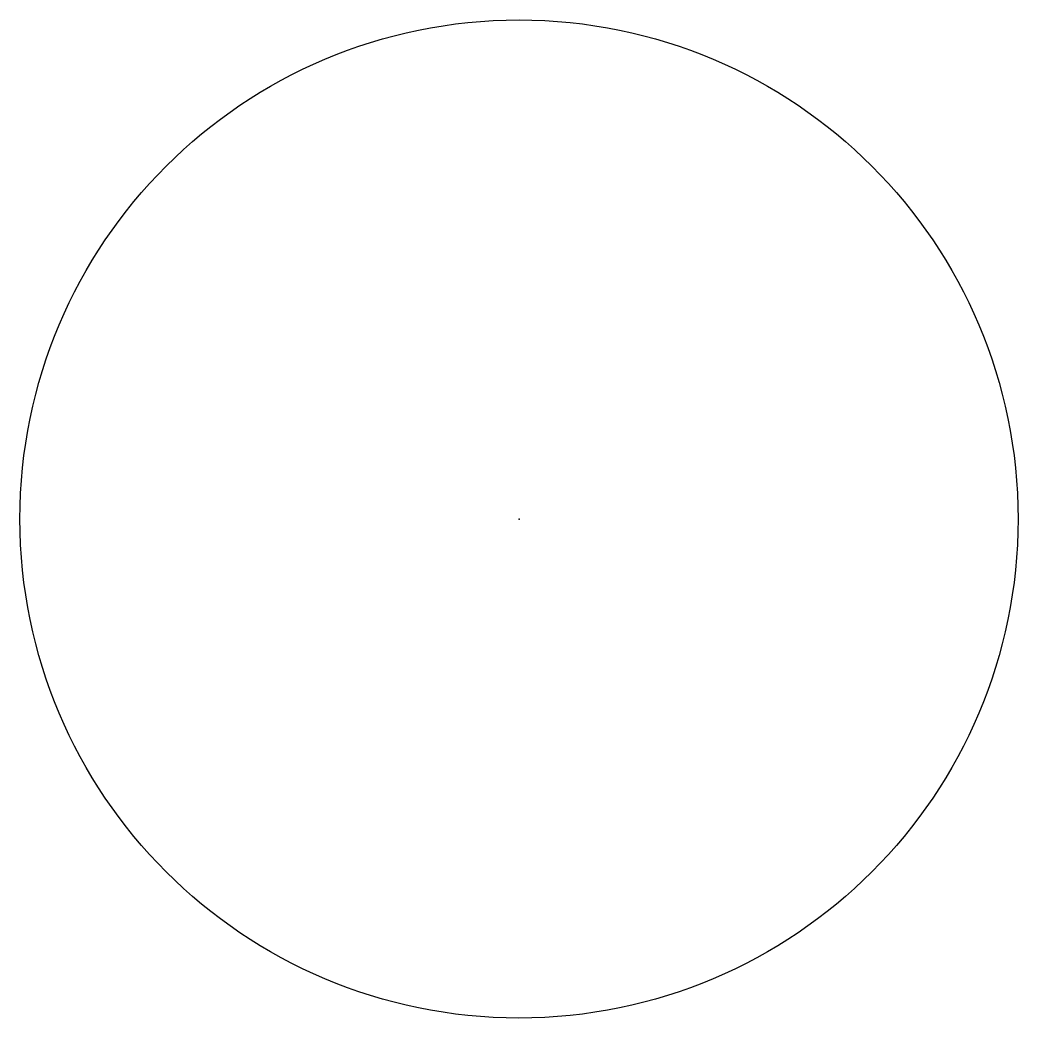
# Model space of a CAD drawing. Header units: centimetres. Extents: x -5.2 to 5.2, y -5.2 to 5.2.
import ezdxf

# ---------------------------------------------------------------- set-up
doc = ezdxf.new("R2010")
doc.units = ezdxf.units.CM
doc.header["$MEASUREMENT"] = 0
doc.layers.add('Pencil Cup v2_Sketch1', color=7, linetype='Continuous')

msp = doc.modelspace()

# ---------------------------------------------------------------- linework, layer by layer
at = {"layer": 'Pencil Cup v2_Sketch1'}
msp.add_circle((0, 0), 5.155, dxfattribs=at)
msp.add_point((0, 0), dxfattribs=at)

doc.saveas('drawing.dxf')
